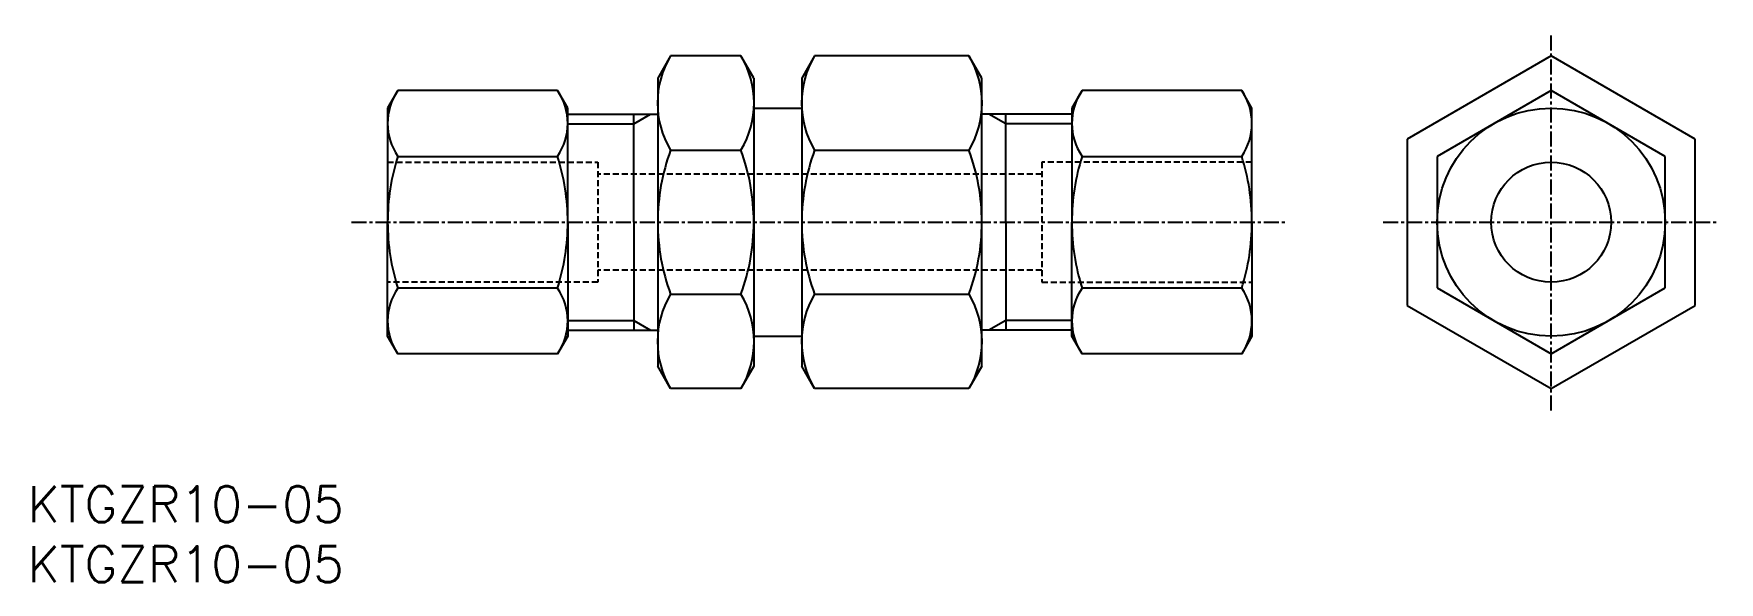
# Model space of a CAD drawing. Extents: x 1 to 141, y 0 to 46.
import ezdxf

# ---------------------------------------------------------------- set-up
doc = ezdxf.new("R2010")
doc.units = 0
doc.linetypes.add('CENTER', pattern=[2, 1.25, -0.25, 0.25, -0.25])
doc.linetypes.add('DASHED', pattern=[0.75, 0.5, -0.25])
doc.layers.get('0').update_dxf_attribs({"linetype": 'CONTINUOUS'})
doc.layers.add('CENTER', color=1, linetype='CENTER')
doc.styles.get("Standard").update_dxf_attribs({"font": 'txt.shx'})

# ---------------------------------------------------------------- blocks, each defined once
blk = doc.blocks.new('*U4')
at = {"color": 7, "linetype": 'CONTINUOUS'}
blk.add_text('KTGZR10-05', height=3, dxfattribs=at).set_placement((0, 0))
blk = doc.blocks.new('*U5')
at = {"color": 7, "linetype": 'CONTINUOUS'}
blk.add_text('KTGZR10-05', height=3, dxfattribs=at).set_placement((0, 5))

msp = doc.modelspace()

# ---------------------------------------------------------------- linework, layer by layer
at = {"color": 7, "linetype": 'CONTINUOUS'}
for p, q in [((53.57, 43.86), (52.5, 42)), ((59.43, 43.86), (53.57, 43.86)), ((60.5, 42), (59.43, 43.86)), ((65.57, 43.86), (64.5, 42)), ((78.43, 43.86), (65.57, 43.86)), ((79.5, 42), (78.43, 43.86)), ((126.93, 43.86), (114.93, 36.93)), ((138.93, 36.93), (126.93, 43.86)), ((30.85, 40.97), (30, 39.5)), ((44.15, 40.97), (30.85, 40.97)), ((45, 39.5), (44.15, 40.97)), ((52.5, 42), (52.5, 18)), ((60.5, 42), (60.5, 18)), ((64.5, 42), (64.5, 18)), ((79.5, 18), (79.5, 42)), ((87.85, 40.97), (87, 39.5)), ((101.15, 40.97), (87.85, 40.97)), ((102, 39.5), (101.15, 40.97)), ((126.93, 40.97), (117.43, 35.48)), ((136.43, 35.48), (126.93, 40.97)), ((30, 39.5), (30, 30)), ((45, 30), (45, 39.5)), ((60.5, 39.5), (64.5, 39.5)), ((87, 39.5), (87, 30)), ((102, 30), (102, 39.5)), ((45, 39), (52.5, 39)), ((50.5, 30), (50.5, 39)), ((87, 39), (79.5, 39)), ((81.5, 30), (81.5, 39)), ((114.93, 36.93), (114.93, 23.07)), ((138.93, 23.07), (138.93, 36.93)), ((30.85, 35.48), (44.15, 35.48)), ((53.57, 36), (59.43, 36)), ((65.57, 36), (78.43, 36)), ((87.85, 35.48), (101.15, 35.48)), ((117.43, 35.48), (117.43, 24.52)), ((136.43, 24.52), (136.43, 35.48)), ((30, 20.5), (30, 30)), ((45, 30), (45, 20.5)), ((50.5, 30), (50.5, 21)), ((81.5, 30), (81.5, 21)), ((87, 20.5), (87, 30)), ((102, 30), (102, 20.5)), ((30.85, 24.52), (44.15, 24.52)), ((53.57, 24), (59.43, 24)), ((65.57, 24), (78.43, 24)), ((87.85, 24.52), (101.15, 24.52)), ((117.43, 24.52), (126.93, 19.03)), ((126.93, 19.03), (136.43, 24.52)), ((114.93, 23.07), (126.93, 16.14)), ((126.93, 16.14), (138.93, 23.07)), ((30.85, 19.03), (30, 20.5)), ((45, 20.5), (44.15, 19.03)), ((45, 21), (52.5, 21)), ((60.5, 20.5), (64.5, 20.5)), ((87, 21), (79.5, 21)), ((87.85, 19.03), (87, 20.5)), ((102, 20.5), (101.15, 19.03)), ((44.15, 19.03), (30.85, 19.03)), ((101.15, 19.03), (87.85, 19.03)), ((53.57, 16.14), (52.5, 18)), ((60.5, 18), (59.43, 16.14)), ((65.57, 16.14), (64.5, 18)), ((79.5, 18), (78.43, 16.14)), ((59.43, 16.14), (53.57, 16.14)), ((78.43, 16.14), (65.57, 16.14))]:
    msp.add_line(p, q, dxfattribs=at)
at = {"color": 3, "linetype": 'CONTINUOUS'}
for p, q in [((45, 38.19), (50.5, 38.19)), ((50.5, 38.19), (51.91, 39)), ((81.5, 38.19), (80.09, 39)), ((87, 38.19), (81.5, 38.19)), ((45, 21.81), (50.5, 21.81)), ((50.5, 21.81), (51.91, 21)), ((81.5, 21.81), (80.09, 21)), ((87, 21.81), (81.5, 21.81))]:
    msp.add_line(p, q, dxfattribs=at)
at = {"color": 3, "linetype": 'DASHED'}
for p, q in [((30, 35), (47.5, 35)), ((47.5, 35), (47.5, 25)), ((84.5, 34), (47.5, 34)), ((102, 35), (84.5, 35)), ((84.5, 35), (84.5, 25)), ((84.5, 26), (47.5, 26)), ((47.5, 25), (30, 25)), ((84.5, 25), (102, 25))]:
    msp.add_line(p, q, dxfattribs=at)
at = {"color": 7, "linetype": 'CONTINUOUS'}
for radius in [9.5, 5]:
    msp.add_circle((126.93, 30), radius, dxfattribs=at)
for centre, radius, start, end in [((60.13, 39.93), 7.65, 149.0947, 210.9053), ((52.87, 39.93), 7.65, 329.0947, 30.9053), ((72.13, 39.93), 7.65, 149.0947, 210.9053), ((71.87, 39.93), 7.65, 329.0947, 30.9053), ((34.86, 38.23), 4.86, 145.6158, 214.3842), ((40.14, 38.23), 4.86, 325.6158, 34.3842), ((91.86, 38.23), 4.86, 145.6158, 214.3842), ((97.14, 38.23), 4.86, 325.6158, 34.3842), ((48.15, 30), 18.15, 162.412, 180), ((26.85, 30), 18.15, 0, 17.588), ((69.83, 30), 17.33, 159.7438, 180), ((43.17, 30), 17.33, 0, 20.2562), ((81.83, 30), 17.33, 159.7438, 180), ((62.17, 30), 17.33, 0, 20.2562), ((105.15, 30), 18.15, 162.412, 180), ((83.85, 30), 18.15, 0, 17.588), ((48.15, 30), 18.15, 180, 197.588), ((26.85, 30), 18.15, 342.412, 0), ((69.83, 30), 17.33, 180, 200.2562), ((43.17, 30), 17.33, 339.7438, 0), ((81.83, 30), 17.33, 180, 200.2562), ((62.17, 30), 17.33, 339.7438, 0), ((105.15, 30), 18.15, 180, 197.588), ((83.85, 30), 18.15, 342.412, 0), ((34.86, 21.77), 4.86, 145.6158, 214.3842), ((40.14, 21.77), 4.86, 325.6158, 34.3842), ((60.13, 20.07), 7.65, 149.0947, 210.9053), ((52.87, 20.07), 7.65, 329.0947, 30.9053), ((72.13, 20.07), 7.65, 149.0947, 210.9053), ((71.87, 20.07), 7.65, 329.0947, 30.9053), ((91.86, 21.77), 4.86, 145.6158, 214.3842), ((97.14, 21.77), 4.86, 325.6158, 34.3842)]:
    msp.add_arc(centre, radius, start, end, dxfattribs=at)
at = {"layer": 'CENTER', "color": 1, "linetype": 'CENTER'}
for p, q in [((126.93, 14.3), (126.93, 45.7)), ((27, 30), (105, 30)), ((112.93, 30), (140.93, 30))]:
    msp.add_line(p, q, dxfattribs=at)

# ---------------------------------------------------------------- block references
at = {"color": 7, "linetype": 'CONTINUOUS'}
for name in ['*U5', '*U4']:
    msp.add_blockref(name, (0, 0), dxfattribs=at)

doc.saveas('drawing.dxf')
